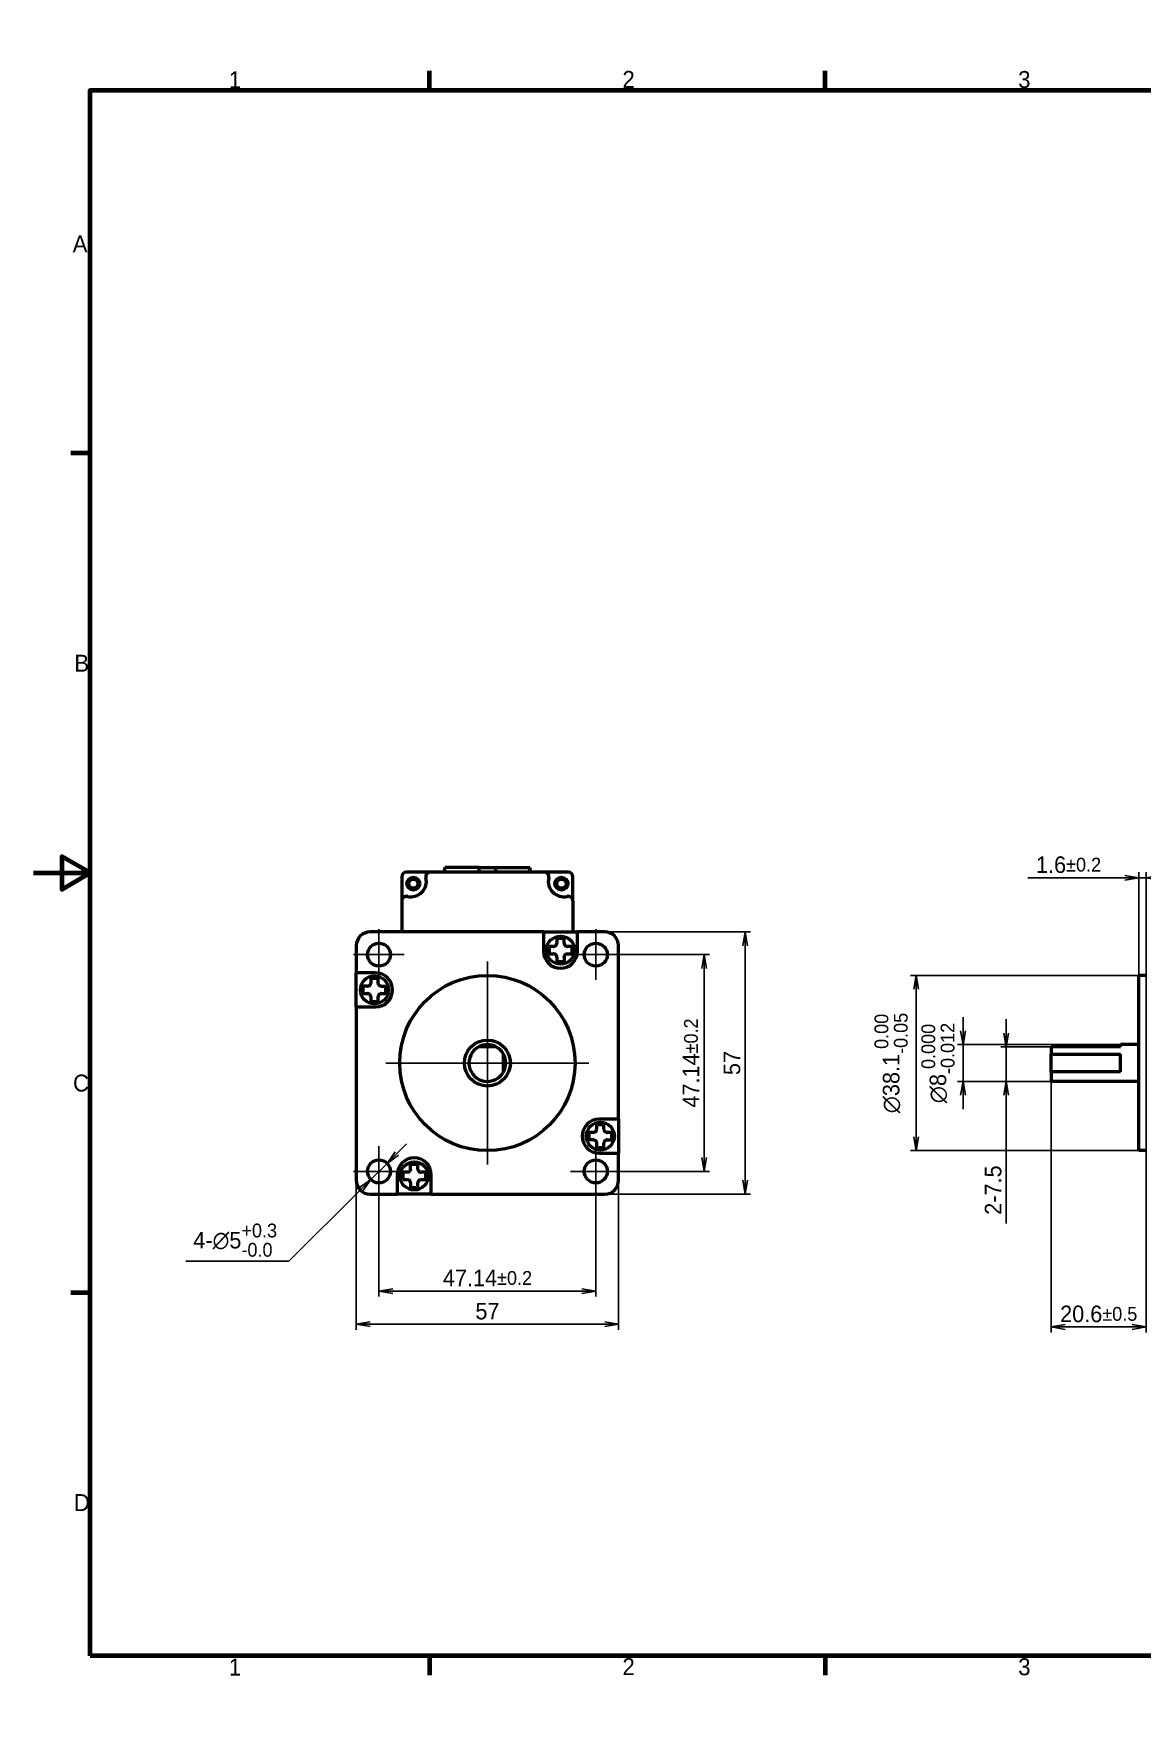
# Model space of a CAD drawing. Header units: millimetres. Extents: x -573 to 765, y -109 to 361.
# Drawn here: x -572.6 to -331.6, y -4.1 to 360.9 of the extents above; entities that cross this region are included whole.
import ezdxf

# ---------------------------------------------------------------- set-up
doc = ezdxf.new("R2010")
doc.units = ezdxf.units.MM
doc.header["$LTSCALE"] = 1.2
for name, color, linetype, lineweight in [('경계(ISO)', 7, 'Continuous', 70), ('외형선(ISO)', 7, 'Continuous', 50), ('중심 표식(ISO)', 7, 'Continuous', 25)]:
    doc.layers.add(name, color=color, linetype=linetype, lineweight=lineweight)
doc.layers.add('치수(ISO)', color=1, linetype='Continuous', lineweight=25, true_color=0xff0000)
doc.styles.add('레이블 문자 (JIS)', font='')
doc.styles.get('레이블 문자 (JIS)').set_extended_font_data('Gulim')
doc.dimstyles.new('복사 대상기본값 (JIS)', dxfattribs={"dimscale": 1.2, "dimtxt": 3, "dimasz": 2.5, "dimexe": 1, "dimexo": 0, "dimgap": 0.8, "dimtad": 1, "dimdsep": 46, "dimtxsty": '레이블 문자 (JIS)', "dimblk": 'OPEN', "dimcen": 0.09, "dimdle": 10, "dimclrd": 256, "dimclre": 256, "dimclrt": 256, "dimadec": 0, "dimazin": 2, "dimtfac": 0.833333, "dimtmove": 0, "dimatfit": 3, "dimldrblk": 'OPEN', "dimfxl": 1, "dimtolj": 1, "dimtzin": 0, "dimlwd": -1, "dimlwe": -1, "dimarcsym": 0})

# ---------------------------------------------------------------- blocks, each defined once
blk = doc.blocks.new('_Open')
at = {"color": 0, "linetype": 'ByBlock', "lineweight": -2}
for p, q in [((-1, 0.17), (0, 0)), ((-1, -0.17), (0, 0)), ((0, 0), (-1, 0))]:
    blk.add_line(p, q, dxfattribs=at)
blk = doc.blocks.new('*D11')
at = {"layer": 'Defpoints', "color": 0}
for p in [(-332.39, 156.17), (-380.78, 118.07), (-332.39, 118.07)]:
    blk.add_point(p, dxfattribs=at)
at = {"layer": '치수(ISO)', "color": 0}
for p, q in [((-332.39, 156.17), (-381.98, 156.17)), ((-380.78, 153.17), (-380.78, 121.07)), ((-332.39, 118.07), (-381.98, 118.07))]:
    blk.add_line(p, q, dxfattribs=at)
at = {"layer": '치수(ISO)', "color": 0, "linetype": 'ByBlock', "xscale": 3, "yscale": 3, "zscale": 3}
for p, rotation in [((-380.78, 156.17), 90), ((-380.78, 118.07), 270)]:
    blk.add_blockref('_Open', p, dxfattribs=dict(at, rotation=rotation))
at = {"layer": '치수(ISO)', "color": 0, "insert": (-389.82, 137.12), "char_height": 3.6, "attachment_point": 2, "rotation": 90, "style": '레이블 문자 (JIS)'}
blk.add_mtext('\\A1;{\\fAIGDT|b0|i0;\\ln}\\fGulim|b0|i0;38.1{\\H3.000000;\\S 0.00^ -0.05;}', dxfattribs=at)
blk = doc.blocks.new('*D12')
at = {"layer": 'Defpoints', "color": 0}
for p in [(-330.79, 177.39), (-332.39, 156.17), (-330.79, 117.52)]:
    blk.add_point(p, dxfattribs=at)
at = {"layer": '치수(ISO)', "color": 0}
for p, q in [((-335.39, 177.39), (-356.51, 177.39)), ((-332.39, 156.17), (-332.39, 178.59)), ((-332.39, 177.39), (-330.79, 177.39)), ((-330.79, 117.52), (-330.79, 178.59)), ((-327.79, 177.39), (-324.79, 177.39))]:
    blk.add_line(p, q, dxfattribs=at)
at = {"layer": '치수(ISO)', "color": 0, "linetype": 'ByBlock', "xscale": 3, "yscale": 3, "zscale": 3}
blk.add_blockref('_Open', (-332.39, 177.39), dxfattribs=at)
at = {"layer": '치수(ISO)', "color": 0, "linetype": 'ByBlock', "xscale": 3, "yscale": 3, "zscale": 3, "rotation": 180}
blk.add_blockref('_Open', (-330.79, 177.39), dxfattribs=at)
at = {"layer": '치수(ISO)', "color": 0, "insert": (-347.64, 182.05), "char_height": 3.6, "attachment_point": 2, "style": '레이블 문자 (JIS)'}
blk.add_mtext('\\A1;1.6{\\H3.000000;%%p0.2}', dxfattribs=at)
blk = doc.blocks.new('*D15')
at = {"layer": 'Defpoints', "color": 0}
for p in [(-351.39, 133.12), (-330.79, 117.52), (-330.79, 79.73)]:
    blk.add_point(p, dxfattribs=at)
at = {"layer": '치수(ISO)', "color": 0}
for p, q in [((-351.39, 133.12), (-351.39, 78.53)), ((-330.79, 117.52), (-330.79, 78.53)), ((-348.39, 79.73), (-333.79, 79.73))]:
    blk.add_line(p, q, dxfattribs=at)
at = {"layer": '치수(ISO)', "color": 0, "linetype": 'ByBlock', "xscale": 3, "yscale": 3, "zscale": 3, "rotation": 180}
blk.add_blockref('_Open', (-351.39, 79.73), dxfattribs=at)
at = {"layer": '치수(ISO)', "color": 0, "linetype": 'ByBlock', "xscale": 3, "yscale": 3, "zscale": 3}
blk.add_blockref('_Open', (-330.79, 79.73), dxfattribs=at)
at = {"layer": '치수(ISO)', "color": 0, "insert": (-341.09, 84.38), "char_height": 3.6, "attachment_point": 2, "style": '레이블 문자 (JIS)'}
blk.add_mtext('\\A1;20.6{\\H3.000000;%%p0.5}', dxfattribs=at)
blk = doc.blocks.new('*D16')
at = {"layer": 'Defpoints', "color": 0}
for p in [(-445.48, 124.92), (-502.48, 111.62), (-445.48, 80.33)]:
    blk.add_point(p, dxfattribs=at)
at = {"layer": '치수(ISO)', "color": 0}
for p, q in [((-445.48, 124.92), (-445.48, 79.13)), ((-502.48, 111.62), (-502.48, 79.13)), ((-499.48, 80.33), (-448.48, 80.33))]:
    blk.add_line(p, q, dxfattribs=at)
at = {"layer": '치수(ISO)', "color": 0, "linetype": 'ByBlock', "xscale": 3, "yscale": 3, "zscale": 3, "rotation": 180}
blk.add_blockref('_Open', (-502.48, 80.33), dxfattribs=at)
at = {"layer": '치수(ISO)', "color": 0, "linetype": 'ByBlock', "xscale": 3, "yscale": 3, "zscale": 3}
blk.add_blockref('_Open', (-445.48, 80.33), dxfattribs=at)
at = {"layer": '치수(ISO)', "color": 0, "insert": (-473.96, 84.98), "char_height": 3.6, "attachment_point": 2, "style": '레이블 문자 (JIS)'}
blk.add_mtext('\\A1;57', dxfattribs=at)
blk = doc.blocks.new('*D17')
at = {"layer": 'Defpoints', "color": 0}
for p in [(-497.55, 108.05), (-450.41, 108.05), (-450.41, 87.53)]:
    blk.add_point(p, dxfattribs=at)
at = {"layer": '치수(ISO)', "color": 0}
for p, q in [((-497.55, 108.05), (-497.55, 86.33)), ((-450.41, 108.05), (-450.41, 86.33)), ((-494.55, 87.53), (-453.41, 87.53))]:
    blk.add_line(p, q, dxfattribs=at)
at = {"layer": '치수(ISO)', "color": 0, "linetype": 'ByBlock', "xscale": 3, "yscale": 3, "zscale": 3, "rotation": 180}
blk.add_blockref('_Open', (-497.55, 87.53), dxfattribs=at)
at = {"layer": '치수(ISO)', "color": 0, "linetype": 'ByBlock', "xscale": 3, "yscale": 3, "zscale": 3}
blk.add_blockref('_Open', (-450.41, 87.53), dxfattribs=at)
at = {"layer": '치수(ISO)', "color": 0, "insert": (-473.96, 92.19), "char_height": 3.6, "attachment_point": 2, "style": '레이블 문자 (JIS)'}
blk.add_mtext('\\A1;47.14{\\H3.000000;%%p0.2}', dxfattribs=at)
blk = doc.blocks.new('*D18')
at = {"layer": 'Defpoints', "color": 0}
for p in [(-444.91, 160.69), (-444.91, 113.55), (-426.87, 113.55)]:
    blk.add_point(p, dxfattribs=at)
at = {"layer": '치수(ISO)', "color": 0}
for p, q in [((-444.91, 160.69), (-425.67, 160.69)), ((-426.87, 157.69), (-426.87, 116.55)), ((-444.91, 113.55), (-425.67, 113.55))]:
    blk.add_line(p, q, dxfattribs=at)
at = {"layer": '치수(ISO)', "color": 0, "linetype": 'ByBlock', "xscale": 3, "yscale": 3, "zscale": 3}
for p, rotation in [((-426.87, 160.69), 90), ((-426.87, 113.55), 270)]:
    blk.add_blockref('_Open', p, dxfattribs=dict(at, rotation=rotation))
at = {"layer": '치수(ISO)', "color": 0, "insert": (-431.53, 137.12), "char_height": 3.6, "attachment_point": 2, "rotation": 90, "style": '레이블 문자 (JIS)'}
blk.add_mtext('\\A1;47.14{\\H3.000000;%%p0.2}', dxfattribs=at)
blk = doc.blocks.new('*D19')
at = {"layer": 'Defpoints', "color": 0}
for p in [(-448.48, 165.62), (-448.48, 108.62), (-417.96, 108.62)]:
    blk.add_point(p, dxfattribs=at)
at = {"layer": '치수(ISO)', "color": 0}
for p, q in [((-448.48, 165.62), (-416.76, 165.62)), ((-417.96, 162.62), (-417.96, 111.62)), ((-448.48, 108.62), (-416.76, 108.62))]:
    blk.add_line(p, q, dxfattribs=at)
at = {"layer": '치수(ISO)', "color": 0, "linetype": 'ByBlock', "xscale": 3, "yscale": 3, "zscale": 3}
for p, rotation in [((-417.96, 165.62), 90), ((-417.96, 108.62), 270)]:
    blk.add_blockref('_Open', p, dxfattribs=dict(at, rotation=rotation))
at = {"layer": '치수(ISO)', "color": 0, "insert": (-422.61, 137.12), "char_height": 3.6, "attachment_point": 2, "rotation": 90, "style": '레이블 문자 (JIS)'}
blk.add_mtext('\\A1;57', dxfattribs=at)
blk = doc.blocks.new('*D20')
at = {"layer": 'Defpoints', "color": 0}
for p in [(-495.78, 115.31), (-499.32, 111.78)]:
    blk.add_point(p, dxfattribs=at)
at = {"layer": '치수(ISO)', "color": 0}
for p, q in [((-493.66, 117.43), (-491.53, 119.55)), ((-495.78, 115.31), (-499.32, 111.78)), ((-501.44, 109.66), (-517.14, 94.01)), ((-539.49, 94.01), (-517.14, 94.01))]:
    blk.add_line(p, q, dxfattribs=at)
at = {"layer": '치수(ISO)', "color": 0, "linetype": 'ByBlock', "xscale": 3, "yscale": 3, "zscale": 3}
for p, rotation in [((-495.78, 115.31), 224.9201050241942), ((-499.32, 111.78), 44.92010502419414)]:
    blk.add_blockref('_Open', p, dxfattribs=dict(at, rotation=rotation))
at = {"layer": '치수(ISO)', "color": 0, "insert": (-528.8, 102.21), "char_height": 3.6, "attachment_point": 2, "style": '레이블 문자 (JIS)'}
blk.add_mtext('\\A1;\\fGulim|b0|i0;4-∅5{\\H3.000000;\\S+0.3^ -0.0;}', dxfattribs=at)
blk = doc.blocks.new('*D22')
at = {"layer": 'Defpoints', "color": 0}
for p in [(-336.39, 141.12), (-370.59, 133.12), (-351.39, 133.12)]:
    blk.add_point(p, dxfattribs=at)
at = {"layer": '치수(ISO)', "color": 0}
for p, q in [((-370.59, 144.12), (-370.59, 147.12)), ((-336.39, 141.12), (-371.79, 141.12)), ((-370.59, 141.12), (-370.59, 133.12)), ((-351.39, 133.12), (-371.79, 133.12)), ((-370.59, 130.12), (-370.59, 127.12))]:
    blk.add_line(p, q, dxfattribs=at)
at = {"layer": '치수(ISO)', "color": 0, "linetype": 'ByBlock', "xscale": 3, "yscale": 3, "zscale": 3}
for p, rotation in [((-370.59, 141.12), 270), ((-370.59, 133.12), 90)]:
    blk.add_blockref('_Open', p, dxfattribs=dict(at, rotation=rotation))
at = {"layer": '치수(ISO)', "color": 0, "insert": (-379.64, 137.12), "char_height": 3.6, "attachment_point": 2, "rotation": 90, "style": '레이블 문자 (JIS)'}
blk.add_mtext('\\A1;{\\fAIGDT|b0|i0;\\ln}\\fGulim|b0|i0;8{\\H3.000000;\\S 0.000^ -0.012;}', dxfattribs=at)
blk = doc.blocks.new('*D23')
at = {"layer": 'Defpoints', "color": 0}
for p in [(-351.39, 140.62), (-361.2, 133.12), (-351.39, 133.12)]:
    blk.add_point(p, dxfattribs=at)
at = {"layer": '치수(ISO)', "color": 0}
for p, q in [((-361.2, 143.62), (-361.2, 146.62)), ((-351.39, 140.62), (-362.4, 140.62)), ((-361.2, 140.62), (-361.2, 133.12)), ((-351.39, 133.12), (-362.4, 133.12)), ((-361.2, 130.12), (-361.2, 102.24))]:
    blk.add_line(p, q, dxfattribs=at)
at = {"layer": '치수(ISO)', "color": 0, "linetype": 'ByBlock', "xscale": 3, "yscale": 3, "zscale": 3}
for p, rotation in [((-361.2, 140.62), 270), ((-361.2, 133.12), 90)]:
    blk.add_blockref('_Open', p, dxfattribs=dict(at, rotation=rotation))
at = {"layer": '치수(ISO)', "color": 0, "insert": (-365.85, 109.49), "char_height": 3.6, "attachment_point": 2, "rotation": 90, "style": '레이블 문자 (JIS)'}
blk.add_mtext('\\A1;\\fGulim|b0|i0;2-7.5', dxfattribs=at)
blk = doc.blocks.new('경계 Default Border')
at = {"layer": '경계(ISO)'}
for p, q in [((70, 287), (70, 290.4)), ((140, 287), (140, 290.4)), ((280, 287), (280, 290.4)), ((350, 287), (350, 290.4)), ((10, 222.75), (6.6, 222.75)), ((410, 222.75), (413.4, 222.75)), ((10, 74.25), (6.6, 74.25)), ((410, 74.25), (413.4, 74.25)), ((70, 10), (70, 6.6)), ((140, 10), (140, 6.6)), ((280, 10), (280, 6.6)), ((350, 10), (350, 6.6))]:
    blk.add_line(p, q, dxfattribs=at)
at = {"layer": '경계(ISO)', "flags": 128}
for points in [[(210, 297), (210, 287), (207.11, 292), (212.89, 292), (210, 287)], [(10, 10), (10, 287), (410, 287), (410, 10), (10, 10)], [(0, 148.5), (10, 148.5), (5, 151.39), (5, 145.61), (10, 148.5)], [(420, 148.5), (410, 148.5), (415, 151.39), (415, 145.61), (410, 148.5)], [(210, 0), (210, 10), (207.11, 5), (212.89, 5), (210, 10)]]:
    blk.add_lwpolyline(points, dxfattribs=at)
at = {"layer": '경계(ISO)', "char_height": 3, "attachment_point": 7, "style": '레이블 문자 (JIS)'}
for s, insert in [('1', (34.54, 287.33)), ('2', (104.15, 287.4)), ('3', (174.15, 287.33)), ('4', (244.04, 287.33)), ('5', (314.13, 287.33)), ('6', (384.15, 287.33)), ('A', (6.91, 258.29)), ('A', (410.71, 258.29)), ('B', (7.21, 184.12)), ('B', (411.01, 184.12)), ('C', (6.97, 109.8)), ('C', (410.77, 109.8)), ('D', (7.12, 35.62)), ('D', (410.92, 35.62)), ('1', (34.54, 6.53)), ('2', (104.15, 6.6)), ('3', (174.15, 6.53)), ('4', (244.04, 6.53)), ('5', (314.13, 6.53)), ('6', (384.15, 6.53))]:
    blk.add_mtext(s, dxfattribs=dict(at, insert=insert))

msp = doc.modelspace()

# ---------------------------------------------------------------- linework, layer by layer
at = {"layer": '외형선(ISO)', "color": 0}
for p, q in [((-475.783, 179.617), (-483.23, 179.617)), ((-483.23, 178.617), (-483.23, 179.617)), ((-483.23, 178.617), (-483.23, 179.617)), ((-475.783, 179.617), (-472.177, 179.617)), ((-475.783, 178.617), (-475.783, 179.617)), ((-472.177, 179.617), (-472.177, 178.617)), ((-472.177, 179.617), (-464.73, 179.617)), ((-464.73, 178.617), (-464.73, 179.617)), ((-464.73, 179.617), (-464.73, 178.617)), ((-492.58, 177.617), (-492.58, 172.384)), ((-486.346, 178.617), (-491.58, 178.617)), ((-461.613, 178.617), (-486.346, 178.617)), ((-456.38, 178.617), (-461.613, 178.617)), ((-455.38, 172.384), (-455.38, 177.617)), ((-492.58, 172.384), (-492.58, 165.617)), ((-455.38, 172.384), (-455.38, 165.617)), ((-461.78, 165.617), (-499.48, 165.617)), ((-461.78, 165.617), (-461.78, 164.617)), ((-461.78, 165.617), (-454.38, 165.617)), ((-461.78, 164.617), (-461.78, 161.417)), ((-448.48, 165.617), (-454.38, 165.617)), ((-454.38, 164.617), (-454.38, 165.617)), ((-454.38, 161.417), (-454.38, 164.617)), ((-502.48, 162.617), (-502.48, 156.717)), ((-460.58, 162.467), (-460.58, 160.867)), ((-459.58, 162.467), (-460.58, 162.467)), ((-460.58, 160.867), (-459.58, 160.867)), ((-458.88, 164.167), (-458.88, 163.167)), ((-457.28, 164.167), (-458.88, 164.167)), ((-457.28, 163.167), (-457.28, 164.167)), ((-455.58, 162.467), (-456.58, 162.467)), ((-456.58, 160.867), (-455.58, 160.867)), ((-455.58, 160.867), (-455.58, 162.467)), ((-445.48, 124.917), (-445.48, 162.617)), ((-458.88, 160.167), (-458.88, 159.167)), ((-458.88, 159.167), (-457.28, 159.167)), ((-457.28, 160.167), (-457.28, 159.167)), ((-501.48, 156.717), (-502.48, 156.717)), ((-502.48, 149.317), (-502.48, 156.717)), ((-498.28, 156.717), (-501.48, 156.717)), ((-501.03, 153.817), (-501.03, 152.217)), ((-500.03, 153.817), (-501.03, 153.817)), ((-499.33, 155.517), (-499.33, 154.517)), ((-497.73, 155.517), (-499.33, 155.517)), ((-497.73, 154.517), (-497.73, 155.517)), ((-497.03, 153.817), (-496.03, 153.817)), ((-496.03, 152.217), (-496.03, 153.817)), ((-332.39, 118.067), (-332.39, 156.167)), ((-330.79, 156.167), (-332.39, 156.167)), ((-501.03, 152.217), (-500.03, 152.217)), ((-499.33, 151.517), (-499.33, 150.517)), ((-499.33, 150.517), (-497.73, 150.517)), ((-497.73, 150.517), (-497.73, 151.517)), ((-497.03, 152.217), (-496.03, 152.217)), ((-502.48, 149.317), (-502.48, 111.617)), ((-502.48, 149.317), (-501.48, 149.317)), ((-501.48, 149.317), (-498.28, 149.317)), ((-472.043, 140.617), (-475.916, 140.617)), ((-470.48, 135.181), (-470.48, 139.054)), ((-336.39, 140.617), (-351.39, 140.617)), ((-351.39, 140.617), (-351.39, 139.054)), ((-351.39, 135.181), (-351.39, 139.054)), ((-351.39, 139.054), (-336.39, 139.054)), ((-336.39, 140.617), (-336.39, 141.117)), ((-332.39, 141.117), (-336.39, 141.117)), ((-336.39, 135.181), (-336.39, 139.054)), ((-336.39, 135.181), (-351.39, 135.181)), ((-351.39, 135.181), (-351.39, 133.117)), ((-332.39, 133.117), (-351.39, 133.117)), ((-446.48, 124.917), (-449.68, 124.917)), ((-445.48, 124.917), (-446.48, 124.917)), ((-445.48, 124.917), (-445.48, 117.517)), ((-451.93, 122.017), (-451.93, 120.417)), ((-450.93, 122.017), (-451.93, 122.017)), ((-450.23, 123.717), (-450.23, 122.717)), ((-448.63, 123.717), (-450.23, 123.717)), ((-448.63, 122.717), (-448.63, 123.717)), ((-446.93, 122.017), (-447.93, 122.017)), ((-446.93, 120.417), (-446.93, 122.017)), ((-450.93, 120.417), (-451.93, 120.417)), ((-450.23, 119.717), (-450.23, 118.717)), ((-450.23, 118.717), (-448.63, 118.717)), ((-449.68, 117.517), (-446.48, 117.517)), ((-448.63, 118.717), (-448.63, 119.717)), ((-447.93, 120.417), (-446.93, 120.417)), ((-446.48, 117.517), (-445.48, 117.517)), ((-445.48, 111.617), (-445.48, 117.517)), ((-330.79, 118.067), (-332.39, 118.067)), ((-492.38, 113.367), (-492.38, 111.767)), ((-491.38, 113.367), (-492.38, 113.367)), ((-489.08, 115.067), (-490.68, 115.067)), ((-490.68, 114.067), (-490.68, 115.067)), ((-489.08, 114.067), (-489.08, 115.067)), ((-487.38, 113.367), (-488.38, 113.367)), ((-487.38, 111.767), (-487.38, 113.367)), ((-493.58, 112.817), (-493.58, 109.617)), ((-493.58, 109.617), (-493.58, 108.617)), ((-492.38, 111.767), (-491.38, 111.767)), ((-490.68, 111.067), (-490.68, 110.067)), ((-490.68, 110.067), (-489.08, 110.067)), ((-489.08, 110.067), (-489.08, 111.067)), ((-488.38, 111.767), (-487.38, 111.767)), ((-486.18, 109.617), (-486.18, 112.817)), ((-486.18, 108.617), (-486.18, 109.617)), ((-499.48, 108.617), (-493.58, 108.617)), ((-486.18, 108.617), (-493.58, 108.617)), ((-486.18, 108.617), (-448.48, 108.617))]:
    msp.add_line(p, q, dxfattribs=at)
for centre, radius in [((-490.08, 176.117), 1.4), ((-490.08, 176.117), 1), ((-457.88, 176.117), 1.4), ((-457.88, 176.117), 1), ((-458.08, 161.667), 3.05), ((-497.55, 160.687), 2.5), ((-450.41, 160.687), 2.5), ((-498.53, 153.017), 3.05), ((-473.98, 137.117), 19.05), ((-473.98, 137.117), 5), ((-449.43, 121.217), 3.05), ((-497.55, 113.547), 2.5), ((-489.88, 112.567), 3.05), ((-450.41, 113.547), 2.5)]:
    msp.add_circle(centre, radius, dxfattribs=at)
for centre, radius, start, end in [((-491.58, 177.617), 1, 90, 180), ((-490.58, 176.617), 3.35, 256.7097, 13.2903), ((-486.346, 177.617), 1, 90, 193.2903), ((-461.613, 177.617), 1, 346.7097, 90), ((-457.38, 176.617), 3.35, 166.7097, 283.2903), ((-456.38, 177.617), 1, 0, 90), ((-491.58, 172.384), 1, 76.7097, 180), ((-456.38, 172.384), 1, 0, 103.2903), ((-499.48, 162.617), 3, 90, 180), ((-448.48, 162.617), 3, 0, 90), ((-458.08, 161.417), 3.7, 180, 0), ((-498.28, 153.017), 3.7, 270, 90), ((-473.98, 137.117), 4, 118.95502, 331.04498), ((-473.98, 137.117), 4, 61.04498, 118.95502), ((-473.98, 137.117), 4, 28.95502, 61.04498), ((-473.98, 137.117), 4, 331.04498, 28.95502), ((-449.68, 121.217), 3.7, 90, 270), ((-489.88, 112.817), 3.7, 0, 180), ((-499.48, 111.617), 3, 180, 270), ((-448.48, 111.617), 3, 270, 0)]:
    msp.add_arc(centre, radius, start, end, dxfattribs=at)
for points, knots in [([(-459.58, 162.467), (-459.499, 162.467), (-459.408, 162.482), (-459.234, 162.552), (-459.151, 162.606), (-459.019, 162.739), (-458.964, 162.822), (-458.895, 162.996), (-458.88, 163.087), (-458.88, 163.167)], [0.14468984, 0.14468984, 0.14468984, 0.14468984, 0.172821, 0.172821, 0.20095217, 0.20095217, 0.22908334, 0.22908334, 0.2572145, 0.2572145, 0.2572145, 0.2572145]), ([(-458.88, 160.167), (-458.88, 160.248), (-458.895, 160.339), (-458.964, 160.513), (-459.019, 160.596), (-459.151, 160.729), (-459.234, 160.783), (-459.408, 160.852), (-459.499, 160.867), (-459.58, 160.867)], [0, 0, 0, 0, 0.02813117, 0.02813117, 0.05626233, 0.05626233, 0.0843935, 0.0843935, 0.11252467, 0.11252467, 0.11252467, 0.11252467]), ([(-457.28, 163.167), (-457.28, 163.087), (-457.265, 162.996), (-457.196, 162.822), (-457.141, 162.739), (-457.009, 162.606), (-456.926, 162.552), (-456.752, 162.482), (-456.661, 162.467), (-456.58, 162.467)], [0.2691638, 0.2691638, 0.2691638, 0.2691638, 0.29729496, 0.29729496, 0.32542613, 0.32542613, 0.3535573, 0.3535573, 0.38168846, 0.38168846, 0.38168846, 0.38168846]), ([(-457.28, 160.167), (-457.28, 160.248), (-457.265, 160.339), (-457.196, 160.513), (-457.141, 160.596), (-457.009, 160.729), (-456.926, 160.783), (-456.752, 160.852), (-456.661, 160.867), (-456.58, 160.867)], [-0.25723488, -0.25723488, -0.25723488, -0.25723488, -0.22910371, -0.22910371, -0.20097255, -0.20097255, -0.17284138, -0.17284138, -0.14471021, -0.14471021, -0.14471021, -0.14471021]), ([(-500.03, 153.817), (-499.949, 153.817), (-499.858, 153.832), (-499.684, 153.902), (-499.601, 153.956), (-499.469, 154.089), (-499.414, 154.172), (-499.345, 154.346), (-499.33, 154.437), (-499.33, 154.517)], [0, 0, 0, 0, 0.02813117, 0.02813117, 0.05626233, 0.05626233, 0.0843935, 0.0843935, 0.11252467, 0.11252467, 0.11252467, 0.11252467]), ([(-497.03, 153.817), (-497.111, 153.817), (-497.202, 153.832), (-497.376, 153.902), (-497.459, 153.956), (-497.591, 154.089), (-497.646, 154.172), (-497.715, 154.346), (-497.73, 154.437), (-497.73, 154.517)], [-0.5263783, -0.5263783, -0.5263783, -0.5263783, -0.49824713, -0.49824713, -0.47011596, -0.47011596, -0.4419848, -0.4419848, -0.41385363, -0.41385363, -0.41385363, -0.41385363]), ([(-499.33, 151.517), (-499.33, 151.598), (-499.345, 151.689), (-499.414, 151.863), (-499.469, 151.946), (-499.601, 152.079), (-499.684, 152.133), (-499.858, 152.202), (-499.949, 152.217), (-500.03, 152.217)], [0.2691638, 0.2691638, 0.2691638, 0.2691638, 0.29729496, 0.29729496, 0.32542613, 0.32542613, 0.3535573, 0.3535573, 0.38168846, 0.38168846, 0.38168846, 0.38168846]), ([(-497.03, 152.217), (-497.111, 152.217), (-497.202, 152.202), (-497.376, 152.133), (-497.459, 152.079), (-497.591, 151.946), (-497.646, 151.863), (-497.715, 151.689), (-497.73, 151.598), (-497.73, 151.517)], [0.14471021, 0.14471021, 0.14471021, 0.14471021, 0.17284138, 0.17284138, 0.20097255, 0.20097255, 0.22910371, 0.22910371, 0.25723488, 0.25723488, 0.25723488, 0.25723488]), ([(-450.93, 122.017), (-450.849, 122.017), (-450.758, 122.032), (-450.584, 122.102), (-450.501, 122.156), (-450.369, 122.289), (-450.314, 122.372), (-450.245, 122.546), (-450.23, 122.637), (-450.23, 122.717)], [0.41385363, 0.41385363, 0.41385363, 0.41385363, 0.4419848, 0.4419848, 0.47011596, 0.47011596, 0.49824713, 0.49824713, 0.5263783, 0.5263783, 0.5263783, 0.5263783]), ([(-448.63, 122.717), (-448.63, 122.637), (-448.615, 122.546), (-448.546, 122.372), (-448.491, 122.289), (-448.359, 122.156), (-448.276, 122.102), (-448.102, 122.032), (-448.011, 122.017), (-447.93, 122.017)], [0.14468984, 0.14468984, 0.14468984, 0.14468984, 0.172821, 0.172821, 0.20095217, 0.20095217, 0.22908334, 0.22908334, 0.2572145, 0.2572145, 0.2572145, 0.2572145]), ([(-450.93, 120.417), (-450.849, 120.417), (-450.758, 120.402), (-450.584, 120.333), (-450.501, 120.279), (-450.369, 120.146), (-450.314, 120.063), (-450.245, 119.889), (-450.23, 119.798), (-450.23, 119.717)], [-0.11252467, -0.11252467, -0.11252467, -0.11252467, -0.0843935, -0.0843935, -0.05626233, -0.05626233, -0.02813117, -0.02813117, 0, 0, 0, 0]), ([(-447.93, 120.417), (-448.011, 120.417), (-448.102, 120.402), (-448.276, 120.333), (-448.359, 120.279), (-448.491, 120.146), (-448.546, 120.063), (-448.615, 119.889), (-448.63, 119.798), (-448.63, 119.717)], [0.2691638, 0.2691638, 0.2691638, 0.2691638, 0.29729496, 0.29729496, 0.32542613, 0.32542613, 0.3535573, 0.3535573, 0.38168846, 0.38168846, 0.38168846, 0.38168846]), ([(-490.68, 114.067), (-490.68, 113.987), (-490.695, 113.896), (-490.764, 113.722), (-490.819, 113.639), (-490.951, 113.506), (-491.034, 113.452), (-491.208, 113.382), (-491.299, 113.367), (-491.38, 113.367)], [-0.5263783, -0.5263783, -0.5263783, -0.5263783, -0.49824713, -0.49824713, -0.47011596, -0.47011596, -0.4419848, -0.4419848, -0.41385363, -0.41385363, -0.41385363, -0.41385363]), ([(-489.08, 114.067), (-489.08, 113.987), (-489.065, 113.896), (-488.996, 113.722), (-488.941, 113.639), (-488.809, 113.506), (-488.726, 113.452), (-488.552, 113.382), (-488.461, 113.367), (-488.38, 113.367)], [0.41385363, 0.41385363, 0.41385363, 0.41385363, 0.4419848, 0.4419848, 0.47011596, 0.47011596, 0.49824713, 0.49824713, 0.5263783, 0.5263783, 0.5263783, 0.5263783]), ([(-490.68, 111.067), (-490.68, 111.148), (-490.695, 111.239), (-490.764, 111.413), (-490.819, 111.496), (-490.951, 111.629), (-491.034, 111.683), (-491.208, 111.752), (-491.299, 111.767), (-491.38, 111.767)], [0, 0, 0, 0, 0.02813117, 0.02813117, 0.05626233, 0.05626233, 0.0843935, 0.0843935, 0.11252467, 0.11252467, 0.11252467, 0.11252467]), ([(-488.38, 111.767), (-488.461, 111.767), (-488.552, 111.752), (-488.726, 111.683), (-488.809, 111.629), (-488.941, 111.496), (-488.996, 111.413), (-489.065, 111.239), (-489.08, 111.148), (-489.08, 111.067)], [0, 0, 0, 0, 0.02813117, 0.02813117, 0.05626233, 0.05626233, 0.0843935, 0.0843935, 0.11252467, 0.11252467, 0.11252467, 0.11252467])]:
    msp.add_open_spline(points, degree=3, knots=knots, dxfattribs=at)
at = {"layer": '중심 표식(ISO)', "color": 0, "linetype": 'Continuous'}
for p, q in [((-497.55, 166.187), (-497.55, 155.187)), ((-497.55, 166.187), (-497.55, 155.187)), ((-450.41, 166.187), (-450.41, 155.187)), ((-492.05, 160.687), (-503.05, 160.687)), ((-492.05, 160.687), (-503.05, 160.687)), ((-444.91, 160.687), (-455.91, 160.687)), ((-473.98, 159.167), (-473.98, 115.067)), ((-451.93, 137.117), (-496.03, 137.117)), ((-497.55, 119.047), (-497.55, 108.047)), ((-450.41, 119.047), (-450.41, 108.047)), ((-492.05, 113.547), (-503.05, 113.547)), ((-444.91, 113.547), (-455.91, 113.547))]:
    msp.add_line(p, q, dxfattribs=at)

# ---------------------------------------------------------------- block references
at = {"color": 0, "xscale": 1.2289725, "yscale": 1.2289725, "zscale": 1.2289725}
msp.add_blockref('경계 Default Border', (-572.62, -4.069), dxfattribs=at)

# ---------------------------------------------------------------- dimensions: what is measured, and where the dimension line sits
at = {"layer": '치수(ISO)', "color": 0}
for base, p1, p2, angle, override, picture, middle in [((-330.79, 177.39), (-332.39, 156.167), (-330.79, 117.517), 180, {"dimgap": 0.8, "dimdec": 2, "dimclrd": 0, "dimclre": 0, "dimclrt": 0, "dimtol": 1, "dimlim": 0, "dimtp": 0.2, "dimtm": 0.2, "dimtdec": 1, "dimtofl": 1, "dimatfit": 1}, '*D12', (-347.639, 177.39)), ((-417.963, 108.617), (-448.48, 165.617), (-448.48, 108.617), 90, {"dimgap": 0.8, "dimdec": 2, "dimclrd": 0, "dimclre": 0, "dimclrt": 0, "dimtol": 0, "dimlim": 0, "dimtp": 0, "dimtm": 0, "dimtdec": 2, "dimtofl": 0, "dimatfit": 1}, '*D19', (-417.963, 137.117)), ((-426.873, 113.547), (-444.91, 160.687), (-444.91, 113.547), 90, {"dimgap": 0.8, "dimdec": 2, "dimclrd": 0, "dimclre": 0, "dimclrt": 0, "dimtol": 1, "dimlim": 0, "dimtp": 0.2, "dimtm": 0.2, "dimtdec": 1, "dimtofl": 0, "dimatfit": 1}, '*D18', (-426.873, 137.117)), ((-330.79, 79.731), (-351.39, 133.117), (-330.79, 117.517), 180, {"dimgap": 0.8, "dimdec": 2, "dimclrd": 0, "dimclre": 0, "dimclrt": 0, "dimtol": 1, "dimlim": 0, "dimtp": 0.5, "dimtm": 0.5, "dimtdec": 1, "dimtofl": 0, "dimatfit": 1}, '*D15', (-341.09, 79.731)), ((-445.48, 80.334), (-502.48, 111.617), (-445.48, 124.917), 180, {"dimgap": 0.8, "dimdec": 2, "dimclrd": 0, "dimclre": 0, "dimclrt": 0, "dimtol": 0, "dimlim": 0, "dimtp": 0, "dimtm": 0, "dimtdec": 2, "dimtofl": 0, "dimatfit": 1}, '*D16', (-473.958, 80.334)), ((-450.41, 87.534), (-497.55, 108.047), (-450.41, 108.047), 180, {"dimgap": 0.8, "dimdec": 2, "dimclrd": 0, "dimclre": 0, "dimclrt": 0, "dimtol": 1, "dimlim": 0, "dimtp": 0.2, "dimtm": 0.2, "dimtdec": 1, "dimtofl": 0, "dimatfit": 1}, '*D17', (-473.958, 87.534))]:
    dim = msp.add_linear_dim(base=base, p1=p1, p2=p2, angle=angle, dimstyle='복사 대상기본값 (JIS)', override=override, dxfattribs=at)
    dim.commit()
    dim.dimension.update_dxf_attribs({"geometry": picture, "text_midpoint": middle, "dimtype": 160})
for base, p1, p2, text, override, picture, middle in [((-380.781, 118.067), (-332.39, 156.167), (-332.39, 118.067), '{\\fAIGDT|b0|i0;\\ln}\\fGulim|b0|i0;<>', {"dimgap": 0.8, "dimdec": 2, "dimclrd": 0, "dimclre": 0, "dimclrt": 0, "dimtol": 1, "dimlim": 0, "dimtp": 0, "dimtm": 0.05, "dimtdec": 2, "dimtofl": 0, "dimatfit": 1}, '*D11', (-380.781, 137.117)), ((-370.59, 133.117), (-336.39, 141.117), (-351.39, 133.117), '{\\fAIGDT|b0|i0;\\ln}\\fGulim|b0|i0;<>', {"dimgap": 0.8, "dimdec": 2, "dimclrd": 0, "dimclre": 0, "dimclrt": 0, "dimtol": 1, "dimlim": 0, "dimtp": 0, "dimtm": 0.012, "dimtdec": 3, "dimtofl": 0}, '*D22', (-370.59, 137.117)), ((-361.196, 133.117), (-351.39, 140.617), (-351.39, 133.117), '\\fGulim|b0|i0;2-<>', {"dimgap": 0.8, "dimdec": 1, "dimclrd": 0, "dimclre": 0, "dimclrt": 0, "dimtol": 0, "dimlim": 0, "dimtp": 0, "dimtm": 0, "dimtdec": 2, "dimtofl": 1, "dimatfit": 1}, '*D23', (-361.196, 109.49))]:
    dim = msp.add_linear_dim(base=base, p1=p1, p2=p2, angle=90, text=text, dimstyle='복사 대상기본값 (JIS)', override=override, dxfattribs=at)
    dim.commit()
    dim.dimension.update_dxf_attribs({"geometry": picture, "text_midpoint": middle, "dimtype": 160})
dim = msp.add_diameter_dim_2p(p1=(-495.78, 115.313), p2=(-499.32, 111.782), text='\\fGulim|b0|i0;4-<>', dimstyle='복사 대상기본값 (JIS)', override={"dimgap": 0.8, "dimtih": 1, "dimtoh": 1, "dimdec": 0, "dimlfac": 1, "dimclrd": 0, "dimclrt": 0, "dimtol": 1, "dimlim": 0, "dimtp": 0.3, "dimtm": 1e-09, "dimtdec": 1, "dimatfit": 2}, dxfattribs=at)
dim.commit()
dim.dimension.update_dxf_attribs({"geometry": '*D20', "text_midpoint": (-528.799, 94.007), "dimtype": 163})

doc.saveas('drawing.dxf')
